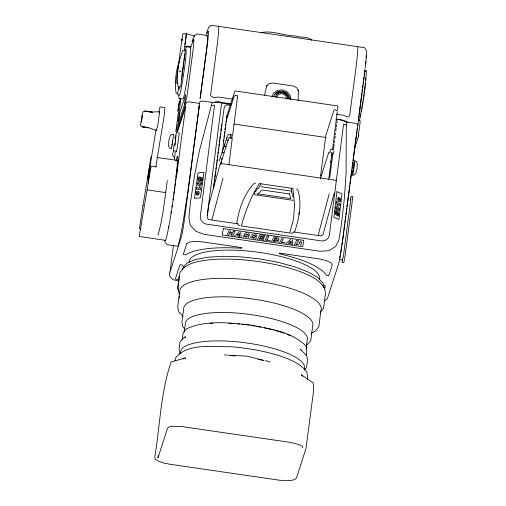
<?xml version="1.0" encoding="UTF-8"?>
<svg xmlns="http://www.w3.org/2000/svg" width="506" height="506" viewBox="0 0 506 506"><rect width="100%" height="100%" fill="white"/><g stroke="black" fill="none" stroke-linecap="round" stroke-linejoin="round"><path stroke-width="0.76" d="M231.204 103.825L217.941 101.889L212.191 102.427L199.162 151.889L194.26 177.024L190.484 202.356L188.877 217.833L190.243 225.195L195.822 231.248L204.127 234.379L320.045 251.286L328.837 250.653L335.769 246.422L338.982 239.73L341.43 224.373L344.32 198.915L346.085 173.324L346.3 121.99L343.972 120.997A9.563 2.663 7.5 0 0 337.628 119.346M178.814 95.033L178.985 98.322L183.014 98.91A26.065 1.278 -81.7 0 0 188.087 72.782A26.065 1.278 -81.7 0 0 190.484 47.33L186.455 46.742L185.285 50.366M298.16 100.802L298.395 89.802M147.556 180.028L149.415 167.562L150.807 167.764M147.442 189.295L147.423 189.927L165.133 192.514L165.152 191.875M148.113 183.349L150.206 166.759M148.309 176.531L155.949 130.175M307.484 379.557L307.597 377.198L306.845 372.22C300.235 363.011 289.116 359.235 278.888 355.554C263.171 350.784 246.934 348.027 230.584 346.673C213.051 347.337 188.213 342.372 175.576 357.938L174.912 361.012M254.758 192.52L254.644 194.696L293.284 200.338M178.099 120.067C177.549 126.816 180.395 106.715 178.96 114.141M179.541 101.662L178.061 111.035M353.08 170.522L353.03 171.42L354.023 164.57M366.11 70.985L366.142 70.391L364.851 70.207M290.678 233.127L292.076 233.323L294.796 231.35C299.179 218.244 302.038 203.81 297.971 190.269L296.605 189.01M250.552 237.82L250.615 236.884L252.001 237.036C251.779 238.762 255.694 237.984 254.467 237.776C252.513 237.675 250.407 234.797 253.038 234.025M148.536 127.657L142.097 126.747L149.346 127.974L156.291 130.415L156.354 129.416M141.958 115.292L143.116 111.706L144.836 111.111L152.198 112.022L159.624 111.674L157.758 125.855L156.291 130.415M221.122 158.435L222.071 159.282L224.069 152.863L223.102 152.306M224.069 152.863L226.049 146.74L225.075 146.177M226.049 146.74L228.029 140.611L227.055 140.054M228.029 140.611L228.984 137.885M270.28 241.008L270.312 240.54L266.725 240.015L266.694 240.483L268.648 236.625L268.686 236.157L267.238 235.948L264.885 240.578M283.411 238.307L281.418 242.633M365.572 80.074L365.756 78.006M179.048 276.371L177.739 288.831L178.504 290.52M178.972 87.791L178.903 89.126L179.314 86.741M169.744 272.051L169.529 275.84L172.761 279.628L178.839 280.969M342.208 260.16L342.081 262.386L343.694 262.62L344.485 260.173M342.48 259.047L342.429 259.951L339.564 259.534M365.693 64.901L366.768 51.182L364.586 47.659L211.318 25.3L208.738 27.248L206.303 33.39M352.448 199.902L352.499 199.003M352.72 198.788L352.84 196.562L351.234 196.328L350.443 198.782M172.856 152.806L172.622 155.152L174.614 157.923M177.815 111.434L179.263 101.402M175.038 142.951L174.81 145.424L175.797 138.574M167.29 180.642C164.811 198.89 162.945 217.403 158.024 235.182M364.548 89.575L364.908 86.545M365.092 85.033L365.275 83.522M184.367 50.157L186.284 34.591M226.985 115.551L222.311 152.768M364.592 72.048L364.864 69.841M365.047 68.367L365.231 66.893A26.337 1.29 -81.7 0 0 365.414 65.268M183.469 64.161L183.767 61.814M183.963 60.252L184.26 57.905M184.456 56.343L184.747 53.997M228.933 164.551L232.286 138.094L229.066 137.626M237.459 97.222L232.722 134.621L231.539 138.29M328.755 179.111L332.1 152.654M332.543 149.181L337.281 111.782M337.496 109.739L337.97 105.969L234.936 90.935L226.365 117.462M220.806 164.475L221.211 161.357M140.984 121.389L140.466 125.64L141.939 126.74L148.492 127.651M178.726 86.716L177.701 93.42L176.094 93.186C174.507 82.756 175.765 72.004 178.928 61.979M181.471 79.562L181.673 78.019M181.869 76.482L183.273 65.704M173.982 145.241L173.229 152.211L174.216 150.257M178.276 112.939L175.816 131.668L186.822 97.576L192.463 54.661A21.176 1.037 -81.7 0 0 193.273 40.183L190.522 47.88M179.813 101.232L180.225 98.113M178.023 124.818L179.959 112.028L185.74 94.489L184.526 104.685M173.476 245.182L170.022 272.114L181.376 236.953A14.756 0.721 -81.7 0 0 184.507 218.934L199.415 105.463L198.592 108.006M212.191 102.427L202.615 101.029L200.161 101.314L199.484 103.414L188.023 190.642L184.538 213.045A44.471 2.182 -81.7 0 1 177.606 246.22L166.98 244.67L165.057 242.064L164.697 240.786M182.558 269.862L182.83 267.763L186.834 263.152L195.373 259.559L207.865 257.225L223.45 256.308L241.077 256.871L259.54 258.882L277.579 262.197L293.967 266.592L307.585 271.773L317.515 277.377L323.062 283.025L323.751 287.579M158.258 455.59L157.954 457.911L167.562 428.152L168.979 426.95L172.135 426.223L181.572 426.526L291.051 442.497L299.83 444.85L302.253 446.393L302.803 447.873M179.13 298.205L179.326 296.712M179.624 294.479L179.82 292.993M189.149 262.121L189.339 260.685A65.812 18.298 7.5 0 1 260.09 252.494A65.812 18.298 7.5 0 1 319.425 279.66M180.484 353.087L180.762 350.949A62.554 17.394 7.5 0 1 248.016 343.157A62.554 17.394 7.5 0 1 304.41 368.982M182.204 339.988L183.147 332.796L186.657 328.755C206.543 319.754 229.363 322.91 250.4 325.01C269.565 329.026 291.861 331.329 306.092 346.174L306.794 350.829L306.225 355.149M184.216 332.183L185.5 322.385A61.574 17.122 7.5 0 1 251.697 314.719A61.574 17.122 7.5 0 1 307.212 340.14L306.124 348.432M213.76 184.766L213.962 183.197M214.272 180.857L214.582 178.51M214.784 176.948L215.094 174.602M215.297 173.039L215.505 171.477M215.809 169.13L216.018 167.568M216.328 165.222L216.631 162.881M216.84 161.313L217.042 159.751M217.352 157.404L217.555 155.842M217.865 153.501L218.073 151.933M218.377 149.593L218.586 148.03M218.896 145.684L219.098 144.121M219.3 142.559L219.61 140.213M219.819 138.65L220.123 136.304M220.331 134.741L220.534 133.179M220.844 130.833L221.154 128.486M221.356 126.924L221.666 124.577M213.513 188.846L224.107 108.221L224.797 106.083L226.593 104.818L230.401 105.374M223.393 141.13L223.595 139.58M223.905 137.259L224.107 135.709M224.411 133.388L224.613 131.838M224.917 129.517L225.126 127.967M225.429 125.646L225.632 124.096M230.591 138.119L231.059 134.564L229.446 134.33L228.073 134.659L226.397 138.859M329.697 177.783L332.784 154.305M333.296 150.396L334.118 144.134M334.327 142.572L334.637 140.225M334.839 138.657L335.149 136.31M335.351 134.748L335.56 133.179M335.87 130.833L336.174 128.486M336.382 126.924L336.692 124.571M336.895 123.009L337.104 121.446M342.284 241.95L343.106 235.688M343.308 234.126L343.618 231.78M343.821 230.211L344.643 223.949M344.852 222.387L345.162 220.04M345.364 218.472L345.674 216.125M345.876 214.563L346.186 212.216M346.395 210.648L346.705 208.301M346.907 206.733L349.684 185.607M349.886 184.039L350.196 181.692M350.405 180.13L351.227 173.868M351.43 172.306L351.74 169.953M351.948 168.39L352.252 166.044M352.461 164.475L352.771 162.129M352.973 160.566L353.283 158.22M353.485 156.651L356.262 135.526M356.471 133.957L356.781 131.611M356.983 130.048L357.192 128.48M358.248 120.415L358.76 116.506M358.969 114.944L360.304 104.78M360.506 103.218L361.328 96.969M361.537 95.4L361.841 93.06M362.049 91.497L362.359 89.151M362.562 87.589L362.872 85.242M363.074 83.68L363.384 81.333M363.586 79.771L363.896 77.424M364.105 75.862L364.409 73.515M364.782 72.225L342.619 240.9L339.785 258.8L338.666 263.696L327.306 298.856L324.77 300.697M352.347 200.673L344.877 257.377M207.239 215.474L221.71 102.44A9.563 2.663 7.5 0 0 214.923 102.174M363.169 99.549L363.359 98.196M363.555 96.836L363.839 94.805M364.061 93.262L364.364 91.086M172.337 142.414L172.603 140.579M180.642 86.937L185.304 50.764L182.894 50.417C178.175 61.941 176.284 74.698 178.049 87.057M362.1 106.159L362.334 104.691M362.574 103.224L362.815 101.757M142.983 205.303L139.485 228.231L139.441 228.99L140.997 229.218M142.983 205.828L151.047 156.594M155.785 167.024L164.488 113.825L164.829 107.55L160.004 106.848L159.017 112.294M222.09 158.992L220.932 162.812M175.304 141.117L175.582 139.511M353.53 167.113L353.713 166.044M361.05 111.934L361.322 110.498M361.594 109.062L361.86 107.626M171.844 144.956L172.059 144.014M358.349 135.241L360.209 121.725L359.918 120.51L358.855 119.871M264.537 95.103L266.864 85.204M360.019 116.652L360.645 114.084M359.38 121.054C362.872 104.723 365.667 88.082 366.338 71.384L364.269 71.08M223.001 178.27L211.938 219.585M329.254 193.773L318.198 235.081M334.251 193.058L323.068 234.582L321.215 235.979L294.018 232.014M298.793 214.43L299.362 212.248M184.867 44.579L186.531 33.687L194.747 36.23M174.785 138.125L186.404 102.149L188.858 101.864L199.484 103.414M175.291 138.581L176.259 135.576M177.233 132.566L185.727 106.26L176.265 177.834A44.471 2.182 -81.7 0 0 175.905 160.706M225.935 121.775L234.278 95.95L235.922 95.381L237.535 95.615L237.048 97.114M219.319 160.763L220.401 157.417M220.458 157.239L222.381 151.288M230.572 136.063L231.059 134.564M320.336 178.643L328.881 152.186M329.665 152.863L330.873 149.125L332.486 149.359M331.626 154.121L332.018 152.913L330.943 152.755M330.608 162.217L331.088 160.725M333.119 154.425L334.099 151.408M357.597 125.38L357.938 124.331L355.882 123.388L346.3 121.99M354.51 148.682L358.83 135.317L358.406 133.799M350.418 200.224L350.886 198.763L343.416 256.15L342.429 259.951M324.529 288.907L325.497 285.909L323.018 285.548M344.276 259.451L344.744 257.99M179.674 87.291L179.839 86.817M191.951 41.581L194.159 35.945L196.745 33.997L207.371 35.547A26.963 1.322 -81.7 0 1 205.847 54.983L200.136 98.449L207.454 43.883A26.337 1.29 -81.7 0 0 208.168 31.151L207.65 32.207A594.784 29.158 -81.7 0 0 206.34 35.654M185.999 35.078L186.531 33.687M271.969 96.772L273.525 93.161L277.478 90.372L282.462 89.866L287.136 91.776L290.254 95.602L290.874 99.638M273.575 97.007L274.903 93.831L278.192 91.504L282.348 91.08L286.244 92.68L288.844 95.868L289.343 99.132M275.264 96.956L276.276 94.502L278.914 92.642L282.234 92.301L285.352 93.578L287.433 96.127L287.819 98.638M158.998 113.123L159.624 111.674M228.358 235.72L229.408 233.652L232.134 234.05M229.8 232.88L230.704 231.09M231.115 235.651L232.165 233.582M232.532 236.334L234.879 231.697M257.478 239.496L259.825 234.866L265.049 235.625M265.011 236.093L264.619 236.865L260.849 236.321L260.312 237.371M273.449 241.495L274.062 240.287C278.325 240.533 276.744 241.874 273.48 241.033M226.941 235.043L229.294 230.413M271.652 241.564L274.005 236.934L277.503 237.478M274.467 239.483L275.024 238.383C278.73 238.668 277.389 239.642 274.499 239.015M279.616 242.728L281.962 238.092M294.328 244.872L296.68 240.242L298.578 240.521M262.943 240.767L263.373 239.528L259.274 238.927M259.243 239.395L259.92 238.143L263.569 238.674L263.961 237.902L263.999 237.434L260.35 236.903M260.951 183.804L258.218 188.675L257.409 188.555L255.612 191.749L254.809 191.635M227.042 137.853L224.417 144.982L224.79 146.323M225.062 143.982L222.438 151.111L222.811 152.445M248.459 237.757C250.653 234.961 241.767 233.342 248.123 234.778L249.584 235.265L249.509 234.164L248.724 233.392M266.517 86.684L268.844 83.743L272.709 83.003L293.309 86.007L296.845 87.829L298.363 91.327M179.244 71.808L179.832 71.074L180.8 71.213L181.173 72.092M184.057 267.642L179.927 272.399L177.967 287.294L178.795 292.778L179.763 293.942M184.614 337.818L185.62 336.667L183.596 337.806L179.972 341.98L179.035 349.115L179.756 353.915M320.406 312.094L323.511 308.527L325.466 293.632L324.637 288.148L322.695 285.82A71.346 19.842 7.5 0 0 255.713 261.191A71.346 19.842 7.5 0 0 184.418 267.573M307.098 344.871L310.754 340.658L312.67 326.073A65.16 18.115 7.5 0 0 253.923 299.172A65.16 18.115 7.5 0 0 183.874 307.287L181.958 321.873L182.691 326.724L184.715 328.786M304.473 370.095L306.541 367.71L307.484 360.576L306.756 355.775L300.185 349.134L301.74 350.664M277.8 242.178L278.344 240.938L277.826 240.021M257.554 194.38L262.038 189.959L289.16 193.912M234.316 236.119L239.174 231.856M285.877 243.639L290.735 239.376M237.459 235.119L239.515 233.418L239.572 235.429L239.604 234.961L237.497 234.657M289.021 242.646L291.076 240.938L291.133 242.95L291.165 242.482L289.059 242.178M255.549 239.06C258.8 236.365 248.8 234.259 255.492 235.853L256.953 236.334L256.434 234.695M300.229 245.277C301.797 244.461 302.215 241.628 300.349 240.919M275.372 93.73L278.117 91.788L280.191 91.58M276.2 94.786L278.838 92.927M261.064 32.618C272.12 30.158 284.005 35.818 295.207 35.977C300.362 37.88 307.642 36.034 311.74 40.24M183.077 358.994L185.765 357.862L171.155 361.967C160.573 392.548 160.048 425.736 154.728 457.443L155.418 459.296L158.448 461.225L163.362 462.933L169.415 464.166L278.895 480.137L285.163 480.7L290.691 480.51L294.644 479.599L296.408 478.107L306.022 448.348L313.562 390.942L313.568 384.421L312.834 382.631L301.215 374.706L302.79 376.306M311.228 333.075L314.783 331.575L318.786 326.965L320.968 310.368A71.346 19.842 7.5 0 0 256.643 280.912A71.346 19.842 7.5 0 0 179.94 289.793L177.758 306.396L178.555 311.709L183.096 316.332M255.644 183.033L253.765 183.823C243.848 194.456 239.129 208.801 236.84 222.893L238.946 225.575L240.072 225.746M331.044 155.937L332.417 155.601M277.332 240.274C278.724 240.521 279.559 238.516 278.344 237.807M279.502 92.857L282.158 92.592L285.276 93.863L286.94 95.906M211.388 105.469L214.544 105.178L200.243 216.77A7.59 7.28 17.9 0 0 205.98 224.057L321.898 240.964A7.59 7.28 17.9 0 0 329.292 235.594L343.599 124.002L346.287 125.146M184.127 46.704L190.566 46.508M173.406 134.514L171.547 134.463L170.092 136.082L168.719 141.022L168.625 146.202L169.561 148.188L171.18 148.574A7.331 0.361 -81.7 0 0 172.666 141.446A7.331 0.361 -81.7 0 0 173.21 134.558M352.461 175.013L354.32 175.063L355.775 173.444L357.147 168.504L357.242 163.324L356.306 161.338L354.687 160.952M247.219 232.943C244.082 231.83 243.367 236.403 246.783 236.504C248.863 237.036 244.455 237.694 244.632 235.96L243.247 235.809L243.31 237.175M230.483 355.49L228.965 355.326L246.783 356.085L263.468 360.361L258.041 359.361M232.001 355.655L235.037 355.984M186.303 34.073L183.083 33.605L182.331 36.375L176.063 82.339L176.031 82.902L177.96 83.186M232.431 99.075L218.548 97.051L213.349 97.538L210.553 95.545L216.562 49.816A32.58 1.6 -81.7 0 0 218.402 26.331M336.37 114.236L343.41 115.26L347.837 117.152L349.652 115.836L355.661 70.106A32.58 1.6 -81.7 0 0 357.502 46.622M336.553 119.195L342.796 120.105L347.692 122.193M221.445 103.091L230.793 104.451M335.914 119.783L337.47 120.011M233.968 124.052L326.079 137.493M321.639 175.98L320.564 175.822L325.908 135.172L334.131 109.707L335.744 109.941L337.312 110.978M157.208 157.492L176.683 160.32A40.727 1.999 -81.7 0 1 173.039 200.863A40.727 1.999 -81.7 0 1 165.007 240.217M156.721 166.879L151.085 166.057L139.245 236.46L165.513 240.356M260.748 186.663L291.475 191.148M257.63 193.773L290.868 198.618M238.054 223.848L208.523 219.541L207.15 217.669L208.7 205.126L220.167 163.976L221.938 163.64L334.63 180.079L336.085 180.882M234.917 231.229L233.468 231.021L232.558 232.811L229.832 232.412M281.456 242.165L285.042 242.684M236.808 235.853L239.604 236.264L239.642 237.371M288.369 243.373L291.165 243.784L291.203 244.891M179.175 279.919L175.367 278.907L179.959 264.682L182.438 265.043A73.629 20.474 7.5 0 0 183.963 267.136M254.588 234.019L255.669 234.278M337.553 213.096L337.091 213.228L336.901 215.474L335.117 213.949L335.51 210.553L336.243 211.097L335.99 213.273L336.547 213.747C336.11 208.383 341.405 215.588 337.61 216.138C337.116 215.012 339.241 214.082 337.565 213.102M282.917 91.637L286.168 92.965L288.762 96.153L289.065 98.113M289.236 193.298L290.665 197.954M177.65 94.173L177.84 94.862L179.453 95.096A22.808 1.12 -81.7 0 0 183.893 72.238A22.808 1.12 -81.7 0 0 185.993 49.967M287.351 96.412L287.737 98.923M292.651 193.697L293.012 197.207M291.298 188.232L291.848 193.577M292.348 239.61L292.613 244.626M240.786 232.09L241.052 237.099M209.933 323.435A61.574 17.122 7.5 0 1 212.918 323.245M228.933 323.22A61.574 17.122 7.5 0 1 234.379 323.536M237.377 323.77A61.574 17.122 7.5 0 1 239.648 323.979M241.944 324.213A61.574 17.122 7.5 0 1 244.24 324.472M246.53 324.751A61.574 17.122 7.5 0 1 248.807 325.054M251.065 325.383A61.574 17.122 7.5 0 1 254.828 325.978M256.333 326.237A61.574 17.122 7.5 0 1 260.811 327.066M264.455 327.818A61.574 17.122 7.5 0 1 265.884 328.128M266.662 328.305A61.574 17.122 7.5 0 1 273.569 330.026M275.055 330.437A61.574 17.122 7.5 0 1 279.337 331.708M280.027 331.923A61.574 17.122 7.5 0 1 283.986 333.258M286.991 334.377A61.574 17.122 7.5 0 1 290.482 335.813M224.481 354.883A62.554 17.394 7.5 0 1 227.637 355.048M265.176 360.607A62.554 17.394 7.5 0 1 269.825 361.796M342.182 242.665A14.756 0.721 -81.7 0 1 341.873 244.942M341.645 246.504A14.756 0.721 -81.7 0 1 341.297 248.788M341.183 249.509A14.756 0.721 -81.7 0 1 340.279 254.847M340.038 256.106A14.756 0.721 -81.7 0 1 339.709 257.75M353.713 164.785A7.331 0.361 -81.7 0 1 354.63 162.287A7.331 0.361 -81.7 0 1 352.992 173.564A7.331 0.361 -81.7 0 1 352.764 171.357M178.827 133.008A9.772 0.481 -81.7 0 1 178.106 142.186A9.772 0.481 -81.7 0 1 176.12 151.692M175.221 150.858A22.315 1.094 -81.7 0 1 174.469 159.245M176.531 169.421A36.489 1.79 -81.7 0 1 176.392 171.407M176.126 174.469A36.489 1.79 -81.7 0 1 175.848 177.245M175.607 179.504A36.489 1.79 -81.7 0 1 175.342 181.875M175.177 183.235A36.489 1.79 -81.7 0 1 174.836 186.081M174.652 187.549A36.489 1.79 -81.7 0 1 174.361 189.782M174.165 191.287A36.489 1.79 -81.7 0 1 173.855 193.589M173.64 195.152A36.489 1.79 -81.7 0 1 173.425 196.726M173.197 198.295A36.489 1.79 -81.7 0 1 172.976 199.864M172.16 205.366A36.489 1.79 -81.7 0 1 171.92 206.922M171.199 211.483A36.489 1.79 -81.7 0 1 170.952 212.975M168.568 226.359A36.489 1.79 -81.7 0 1 168.245 227.94M366.18 55.432A26.337 1.29 -81.7 0 1 366.116 57.482M365.8 61.555A26.337 1.29 -81.7 0 1 365.585 63.705M180.503 99.644A7.166 0.354 -81.7 0 1 180.225 104.546A7.166 0.354 -81.7 0 1 178.707 113.293M276.643 97.62A4.889 4.548 15.5 0 1 282.044 93.806A4.889 4.548 15.5 0 1 286.307 99.031M336.433 208.036C338.71 212.798 339.937 206.992 336.433 208.036M339.792 199.832C337.382 202.887 339.766 193.646 337.799 198.826C337.553 204.386 342.625 201.179 339.697 197.814L339.792 199.832M198.124 183.514C201.179 186.999 201.749 180.838 198.124 183.514M198.017 179.13C197.58 182.008 201.824 181.003 200.749 178.536L201.394 178.719L201.072 180.882L201.919 181.047L202.425 177.663L200.351 177.081C200.382 181.059 197.802 179.826 199.535 176.79L198.542 177.385L198.017 179.13M196.752 192.912L197.144 193.703L196.828 195.025C192.634 189.434 203.229 190.326 197.663 195.164C198.548 194.266 198.308 190.964 196.752 192.912M300.077 242.779L298.761 244.392L296.155 244.341L296.118 244.803L297.699 241.685L299.419 241.994L300.077 242.779M335.769 207.732C335.225 209.522 338.248 212.786 339.324 210.357A2.422 1.632 81.2 0 0 339.393 209.225A2.233 1.505 81.2 0 0 339.222 208.491C338.963 206.834 335.959 205.177 335.769 207.732M294.568 204.588L293.531 219.206L289.66 232.969L241.362 225.923C245.41 211.053 250.944 196.581 259.344 183.57L292.911 188.466L294.568 204.588M201.609 183.469C201.818 185.708 198.592 186.714 197.53 184.76A2.233 1.651 -62.9 0 1 197.327 183.804A2.422 1.796 -62.9 0 1 197.441 183.052C197.909 180.87 201.698 181.186 201.609 183.469M336.952 191.711L333.903 217.302L338.938 219.446L341.986 193.855L336.952 191.711M141.547 119.656L141.408 122.11L142.306 115.286L141.547 119.656M182.027 39.993C181.888 42.017 182.533 36.736 182.027 39.993M336.471 201.616L336.983 205.044L337.806 205.645L337.546 203.943L339.823 205.632L339.981 204.222L336.471 201.616M197.473 176.727L194.456 198.371L200.37 197.814L204 172.312L198.093 172.862L197.473 176.727M196.79 187.732L196.581 189.136L200.667 189.908L200.85 188.713L200.11 186.935L199.155 186.758L199.434 188.232L196.79 187.732M223.336 228.604L222.185 234.999L302.683 246.738L303.834 240.344L223.336 228.604M186.72 243.74L183.267 254.442L185.746 254.803A73.629 20.474 7.5 0 1 241.723 248.32L241.938 247.643L202.811 241.938L195.234 241.387L189.345 242.051L186.72 243.74M279.603 253.139L279.388 253.816A73.629 20.474 7.5 0 1 326.326 275.308L328.805 275.669L332.259 264.973L330.918 262.703L325.965 260.457L318.729 258.844L279.603 253.139M144.994 111.118L152.293 112.237L144.994 111.118"/></g></svg>
